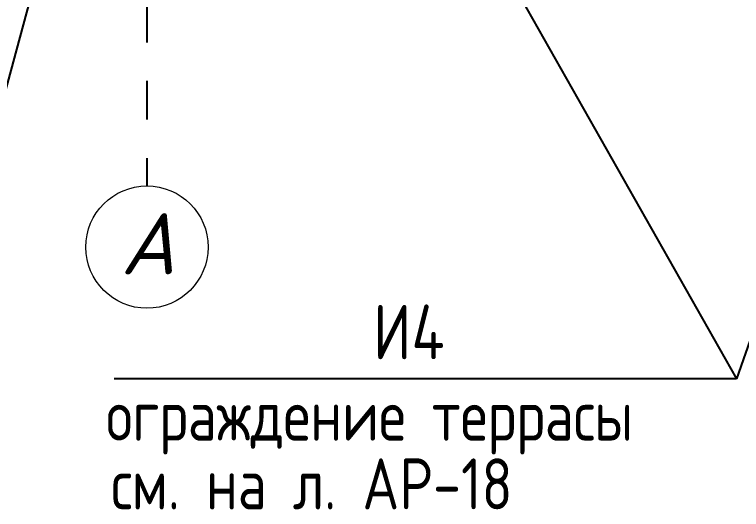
# Model space of a CAD drawing. Extents: x -12289450 to -10763036, y -7834513 to -6150123.
# Drawn here: x -11076938 to -11073943, y -7710415 to -7708375 of the extents above; entities that cross this region are included whole.
import ezdxf

# ---------------------------------------------------------------- set-up
doc = ezdxf.new("R2010")
doc.units = 0
doc.header["$LTSCALE"] = 25
doc.linetypes.add('CENTER', pattern=[50.8, 31.75, -6.35, 6.35, -6.35])
doc.layers.add('014-ОСИ', color=251, linetype='CENTER')
doc.layers.add('Annotation - Text', color=7, linetype='Continuous')
doc.styles.add('gismo', font='isocpeui.ttf')
doc.styles.add('GOST 2.304', font='cs_gost2304.shx')

msp = doc.modelspace()

# ---------------------------------------------------------------- linework, layer by layer
at = {"lineweight": 25, "ltscale": 20}
msp.add_line((-11073962.9, -7709876.3), (-11076527.3, -7709876.3), dxfattribs=at)
for points in [[(-11076612.6, -7707343.4), (-11077088.1, -7709098.6)], [(-11073076.8, -7707349.5), (-11073962.9, -7709876.3)], [(-11075387.4, -7707361.9), (-11073962.9, -7709876.3)]]:
    msp.add_lwpolyline(points, dxfattribs=at)
at = {"layer": '014-ОСИ'}
msp.add_lwpolyline([(-11076392.4, -7707696.7), (-11076392.4, -7709081.6)], dxfattribs=at)
msp.add_lwpolyline([(-11076392.4, -7707696.7), (-11076392.4, -7709081.6)], dxfattribs=at)
at = {"layer": 'Annotation - Text', "color": 0, "lineweight": 20}
msp.add_circle((-11076392.4, -7709333.6), 252, dxfattribs=at)
msp.add_circle((-11076392.4, -7709333.6), 252, dxfattribs=at)

# ---------------------------------------------------------------- texts
at = {"layer": 'Annotation - Text', "color": 0, "lineweight": 25, "style": 'GOST 2.304'}
for s, height, p in [('И4', 225, (-11075460.8, -7709795.6)), ('ограждение террасы', 210, (-11076560.8, -7710131.1)), ('см. на л. АР-18', 210, (-11076540, -7710414.2))]:
    msp.add_text(s, height=height, dxfattribs=at).set_placement(p)
at = {"layer": 'Annotation - Text', "color": 0, "lineweight": 25, "insert": (-11076388.5, -7709193.8), "char_height": 252, "attachment_point": 2, "style": 'gismo'}
msp.add_mtext('А', dxfattribs=at)

doc.saveas('drawing.dxf')
